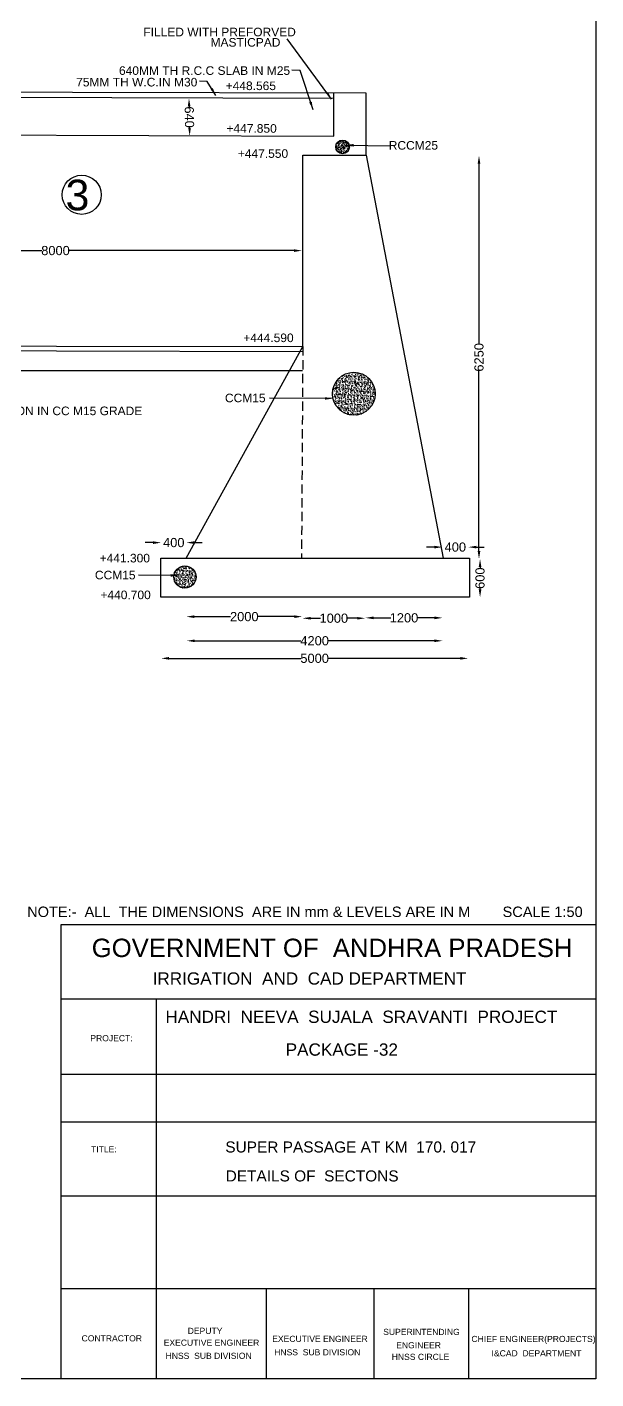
# Model space of a CAD drawing. Header units: millimetres. Extents: x 342 to 57374, y 1463 to 41796.
# Drawn here: x 48089 to 57374, y 1463 to 23505 of the extents above; entities that cross this region are included whole.
import ezdxf

# ---------------------------------------------------------------- set-up
doc = ezdxf.new("R2010")
doc.units = ezdxf.units.MM
doc.header["$MEASUREMENT"] = 0
doc.linetypes.add('DASHED', pattern=[0.75, 0.5, -0.25])
for name, color, linetype in [('DIM', 7, 'Continuous'), ('DWG', 7, 'Continuous'), ('TEXT', 7, 'Continuous'), ('TXT', 7, 'Continuous')]:
    doc.layers.add(name, color=color, linetype=linetype)
doc.styles.get("Standard").update_dxf_attribs({"font": 'arial.ttf'})
doc.dimstyles.new('Civil', dxfattribs={"dimtxt": 150, "dimasz": 130, "dimexe": 0.1, "dimexo": 0.0625, "dimgap": 0.09, "dimtad": 0, "dimdec": 0, "dimzin": 12, "dimdsep": 46, "dimtxsty": 'Standard', "dimcen": 0.1, "dimse1": 1, "dimse2": 1, "dimadec": 0, "dimazin": 2, "dimtfac": 1, "dimtdec": 0, "dimtofl": 0, "dimtmove": 0, "dimatfit": 3, "dimfxl": 1, "dimfrac": 1, "dimtolj": 1, "dimtzin": 0, "dimarcsym": 0})

# ---------------------------------------------------------------- blocks, each defined once
blk = doc.blocks.new('*D112')
at = {"layer": 'Defpoints', "color": 0, "ltscale": 300, "transparency": 16777216}
for p in [(50277, 13232), (55289, 13232), (55289, 13212)]:
    blk.add_point(p, dxfattribs=at)
at = {"layer": 'DIM', "color": 0, "lineweight": -2, "ltscale": 300, "transparency": 16777216}
for p, q in [((50407, 13212), (52559, 13212)), ((55159, 13212), (53007, 13212))]:
    blk.add_line(p, q, dxfattribs=at)
at = {"layer": 'DIM', "color": 0, "ltscale": 300, "transparency": 16777216}
for points in [[(50407, 13234), (50407, 13190), (50277, 13212)], [(55159, 13234), (55159, 13190), (55289, 13212)]]:
    blk.add_solid(points, dxfattribs=at)
at = {"layer": 'DIM', "color": 0, "ltscale": 300, "transparency": 16777216, "insert": (52783, 13212), "char_height": 150, "attachment_point": 5}
blk.add_mtext('\\A1;5000', dxfattribs=at)
blk = doc.blocks.new('*D113')
at = {"layer": 'Defpoints', "color": 0, "ltscale": 300, "transparency": 16777216}
for p in [(50697, 13526), (54868, 13526), (54868, 13498)]:
    blk.add_point(p, dxfattribs=at)
at = {"layer": 'DIM', "color": 0, "lineweight": -2, "ltscale": 300, "transparency": 16777216}
for p, q in [((50827, 13498), (52556, 13498)), ((54738, 13498), (53010, 13498))]:
    blk.add_line(p, q, dxfattribs=at)
at = {"layer": 'DIM', "color": 0, "ltscale": 300, "transparency": 16777216}
for points in [[(50827, 13520), (50827, 13477), (50697, 13498)], [(54738, 13520), (54738, 13477), (54868, 13498)]]:
    blk.add_solid(points, dxfattribs=at)
at = {"layer": 'DIM', "color": 0, "ltscale": 300, "transparency": 16777216, "insert": (52783, 13498), "char_height": 150, "attachment_point": 5}
blk.add_mtext('\\A1;4200', dxfattribs=at)
blk = doc.blocks.new('*D114')
at = {"layer": 'Defpoints', "color": 0, "ltscale": 300, "transparency": 16777216}
for p in [(52580, 13892), (50690, 13866), (52580, 13866)]:
    blk.add_point(p, dxfattribs=at)
at = {"layer": 'DIM', "color": 0, "lineweight": -2, "ltscale": 300, "transparency": 16777216}
for p, q in [((50820, 13892), (51410, 13892)), ((52450, 13892), (51860, 13892))]:
    blk.add_line(p, q, dxfattribs=at)
at = {"layer": 'DIM', "color": 0, "ltscale": 300, "transparency": 16777216}
for points in [[(50820, 13914), (50820, 13870), (50690, 13892)], [(52450, 13914), (52450, 13870), (52580, 13892)]]:
    blk.add_solid(points, dxfattribs=at)
at = {"layer": 'DIM', "color": 0, "ltscale": 300, "transparency": 16777216, "insert": (51635, 13892), "char_height": 150, "attachment_point": 5}
blk.add_mtext('\\A1;2000', dxfattribs=at)
blk = doc.blocks.new('*D115')
at = {"layer": 'Defpoints', "color": 0, "ltscale": 300, "transparency": 16777216}
for p in [(52586, 13899), (53607, 13899), (53607, 13866)]:
    blk.add_point(p, dxfattribs=at)
at = {"layer": 'DIM', "color": 0, "lineweight": -2, "ltscale": 300, "transparency": 16777216}
for p, q in [((52716, 13866), (52880, 13866)), ((53477, 13866), (53313, 13866))]:
    blk.add_line(p, q, dxfattribs=at)
at = {"layer": 'DIM', "color": 0, "ltscale": 300, "transparency": 16777216}
for points in [[(52716, 13887), (52716, 13844), (52586, 13866)], [(53477, 13887), (53477, 13844), (53607, 13866)]]:
    blk.add_solid(points, dxfattribs=at)
at = {"layer": 'DIM', "color": 0, "ltscale": 300, "transparency": 16777216, "insert": (53096, 13866), "char_height": 150, "attachment_point": 5}
blk.add_mtext('\\A1;1000', dxfattribs=at)
blk = doc.blocks.new('*D116')
at = {"layer": 'Defpoints', "color": 0, "ltscale": 300, "transparency": 16777216}
for p in [(53614, 13872), (54868, 13872), (54868, 13872)]:
    blk.add_point(p, dxfattribs=at)
at = {"layer": 'DIM', "color": 0, "lineweight": -2, "ltscale": 300, "transparency": 16777216}
for p, q in [((53744, 13872), (54024, 13872)), ((54738, 13872), (54458, 13872))]:
    blk.add_line(p, q, dxfattribs=at)
at = {"layer": 'DIM', "color": 0, "ltscale": 300, "transparency": 16777216}
for points in [[(53744, 13894), (53744, 13850), (53614, 13872)], [(54738, 13894), (54738, 13850), (54868, 13872)]]:
    blk.add_solid(points, dxfattribs=at)
at = {"layer": 'DIM', "color": 0, "ltscale": 300, "transparency": 16777216, "insert": (54241, 13872), "char_height": 150, "attachment_point": 5}
blk.add_mtext('\\A1;1200', dxfattribs=at)
blk = doc.blocks.new('*D117')
at = {"layer": 'Defpoints', "color": 0, "ltscale": 300, "transparency": 16777216}
for p in [(50277, 15032), (50690, 15099), (50690, 15032)]:
    blk.add_point(p, dxfattribs=at)
at = {"layer": 'DIM', "color": 0, "lineweight": -2, "ltscale": 300, "transparency": 16777216}
for p, q in [((50147, 15099), (50017, 15099)), ((50820, 15099), (50950, 15099))]:
    blk.add_line(p, q, dxfattribs=at)
at = {"layer": 'DIM', "color": 0, "ltscale": 300, "transparency": 16777216}
for points in [[(50147, 15121), (50147, 15077), (50277, 15099)], [(50820, 15121), (50820, 15077), (50690, 15099)]]:
    blk.add_solid(points, dxfattribs=at)
at = {"layer": 'DIM', "color": 0, "ltscale": 300, "transparency": 16777216, "insert": (50484, 15099), "char_height": 150, "attachment_point": 5}
blk.add_mtext('\\A1;400', dxfattribs=at)
blk = doc.blocks.new('*D118')
at = {"layer": 'Defpoints', "color": 0, "ltscale": 300, "transparency": 16777216}
for p in [(54868, 15099), (55289, 15099), (55289, 15026)]:
    blk.add_point(p, dxfattribs=at)
at = {"layer": 'DIM', "color": 0, "lineweight": -2, "ltscale": 300, "transparency": 16777216}
for p, q in [((54738, 15026), (54608, 15026)), ((55419, 15026), (55549, 15026))]:
    blk.add_line(p, q, dxfattribs=at)
at = {"layer": 'DIM', "color": 0, "ltscale": 300, "transparency": 16777216}
for points in [[(54738, 15047), (54738, 15004), (54868, 15026)], [(55419, 15047), (55419, 15004), (55289, 15026)]]:
    blk.add_solid(points, dxfattribs=at)
at = {"layer": 'DIM', "color": 0, "ltscale": 300, "transparency": 16777216, "insert": (55079, 15026), "char_height": 150, "attachment_point": 5}
blk.add_mtext('\\A1;400', dxfattribs=at)
blk = doc.blocks.new('*D119')
at = {"layer": 'Defpoints', "color": 0, "ltscale": 300, "transparency": 16777216}
for p in [(55476, 14832), (55482, 14832), (55476, 14206)]:
    blk.add_point(p, dxfattribs=at)
at = {"layer": 'DIM', "color": 0, "lineweight": -2, "ltscale": 300, "transparency": 16777216}
for p, q in [((55482, 14702), (55482, 14685)), ((55482, 14336), (55482, 14353))]:
    blk.add_line(p, q, dxfattribs=at)
at = {"layer": 'DIM', "color": 0, "ltscale": 300, "transparency": 16777216}
for points in [[(55461, 14702), (55504, 14702), (55482, 14832)], [(55461, 14336), (55504, 14336), (55482, 14206)]]:
    blk.add_solid(points, dxfattribs=at)
at = {"layer": 'DIM', "color": 0, "ltscale": 300, "transparency": 16777216, "insert": (55482, 14519), "char_height": 150, "attachment_point": 5, "rotation": 90}
blk.add_mtext('\\A1;600', dxfattribs=at)
blk = doc.blocks.new('*D120')
at = {"layer": 'Defpoints', "color": 0, "ltscale": 300, "transparency": 16777216}
for p in [(55465, 21408), (55482, 21408), (55482, 14832)]:
    blk.add_point(p, dxfattribs=at)
at = {"layer": 'DIM', "color": 0, "lineweight": -2, "ltscale": 300, "transparency": 16777216}
for p, q in [((55465, 21278), (55465, 18344)), ((55465, 14962), (55465, 17896))]:
    blk.add_line(p, q, dxfattribs=at)
at = {"layer": 'DIM', "color": 0, "ltscale": 300, "transparency": 16777216}
for points in [[(55443, 21278), (55487, 21278), (55465, 21408)], [(55443, 14962), (55487, 14962), (55465, 14832)]]:
    blk.add_solid(points, dxfattribs=at)
at = {"layer": 'DIM', "color": 0, "ltscale": 300, "transparency": 16777216, "insert": (55465, 18120), "char_height": 150, "attachment_point": 5, "rotation": 90}
blk.add_mtext('\\A1;6250', dxfattribs=at)
blk = doc.blocks.new('*D173')
at = {"layer": 'Defpoints', "color": 0, "ltscale": 300, "transparency": 16777216}
for p in [(50732, 22343), (50865, 22345), (50877, 21733)]:
    blk.add_point(p, dxfattribs=at)
at = {"layer": 'DIM', "color": 0, "lineweight": -2, "ltscale": 300, "transparency": 16777216}
for p, q in [((50735, 22213), (50735, 22202)), ((50742, 21860), (50742, 21871))]:
    blk.add_line(p, q, dxfattribs=at)
at = {"layer": 'DIM', "color": 0, "ltscale": 300, "transparency": 16777216}
for points in [[(50757, 22213), (50713, 22213), (50732, 22343)], [(50763, 21861), (50720, 21860), (50744, 21730)]]:
    blk.add_solid(points, dxfattribs=at)
at = {"layer": 'DIM', "color": 0, "ltscale": 300, "transparency": 16777216, "insert": (50738, 22037), "char_height": 150, "attachment_point": 5, "rotation": 271.1167}
blk.add_mtext('\\A1;640', dxfattribs=at)
blk = doc.blocks.new('*D176')
at = {"layer": 'Defpoints', "color": 0, "ltscale": 300, "transparency": 16777216}
for p in [(44530, 19951), (52578, 19951), (52578, 19860)]:
    blk.add_point(p, dxfattribs=at)
at = {"layer": 'TEXT', "color": 0, "lineweight": -2, "ltscale": 300, "transparency": 16777216}
for p, q in [((44660, 19860), (48330, 19860)), ((52448, 19860), (48778, 19860))]:
    blk.add_line(p, q, dxfattribs=at)
at = {"layer": 'TEXT', "color": 0, "ltscale": 300, "transparency": 16777216}
for points in [[(44660, 19882), (44660, 19839), (44530, 19860)], [(52448, 19882), (52448, 19839), (52578, 19860)]]:
    blk.add_solid(points, dxfattribs=at)
at = {"layer": 'TEXT', "color": 0, "ltscale": 300, "transparency": 16777216, "insert": (48554, 19860), "char_height": 150, "attachment_point": 5}
blk.add_mtext('\\A1;8000', dxfattribs=at)

msp = doc.modelspace()

# ---------------------------------------------------------------- hatches: boundary and pattern name
at = {"layer": 'DWG'}
h = msp.add_hatch(dxfattribs=at)
h.set_pattern_fill('AR-CONC', color=256, scale=10)
h.set_pattern_definition([(50, (0, 0), (71.72602, -6.275213), [7.5, -82.5]), (355, (0, 0), (-13.87513, 75.21921), [6, -66]), (100.45144, (5.98, -0.52), (57.850885, 68.944), [6.37402, -70.11421]), (46.1842, (0, 20), (106.72413, -16.55193), [11.25, -123.75]), (96.63564, (8.89, 18.62), (93.4662, 97.41186), [9.56103, -105.17138]), (351.18416, (0, 20), (93.4662, 97.41186), [9, -99]), (21, (10, 15), (59.690705, -40.26189), [7.5, -82.5]), (326, (10, 15), (24.33153, 72.515), [6, -66]), (71.45144, (14.974, 11.645), (84.02224, 32.253115), [6.37402, -70.11421]), (37.5, (0, 0), (1.215986, 33.289385), [0, -65.2, 0, -67, 0, -66.25]), (7.5, (0, 0), (26.306954, 39.441171), [0, -38.2, 0, -63.7, 0, -25.25]), (327.5, (-22.3, 0), (53.382244, -2.255487), [0, -25, 0, -78, 0, -103.5]), (317.5, (-32.3, 0), (58.318617, 10.0105), [0, -32.5, 0, -51.8, 0, -73.5])])
h.paths.add_polyline_path([(53349.5, 21550.5, 1), (53126.5, 21550.5, 1)])
h = msp.add_hatch(dxfattribs=at)
h.set_pattern_fill('AR-CONC', color=256, scale=10)
h.set_pattern_definition([(50, (49277.74, -1375.195), (71.72602, -6.27521), [7.5, -82.5]), (355, (49277.74, -1375.195), (-13.87513, 75.2192), [6, -66]), (100.45144, (49283.72, -1375.72), (57.85088, 68.944), [6.37402, -70.1142]), (46.1842, (49277.74, -1355.195), (106.72413, -16.55193), [11.25, -123.75]), (96.63564, (49286.63, -1356.57), (93.4662, 97.41186), [9.56103, -105.1714]), (351.18416, (49277.74, -1355.2), (93.4662, 97.41186), [9, -99]), (21, (49287.74, -1360.195), (59.6907, -40.26189), [7.5, -82.5]), (326, (49287.74, -1360.195), (24.33153, 72.515), [6, -66]), (71.45144, (49292.714, -1363.55), (84.02224, 32.25312), [6.37402, -70.1142]), (37.5, (49277.74, -1375.195), (1.215986, 33.289385), [0, -65.2, 0, -67, 0, -66.25]), (7.5, (49277.74, -1375.195), (26.306954, 39.44117), [0, -38.2, 0, -63.7, 0, -25.25]), (327.5, (49255.44, -1375.195), (53.382244, -2.255487), [0, -25, 0, -78, 0, -103.5]), (317.5, (49245.44, -1375.195), (58.31862, 10.0105), [0, -32.5, 0, -51.8, 0, -73.5])])
h.paths.add_polyline_path([(53073.1, 17526.8, 1), (53772.3, 17526.8, 1)])
h = msp.add_hatch(dxfattribs=at)
h.set_pattern_fill('AR-CONC', color=256, scale=10)
h.set_pattern_definition([(50, (47669.286, -2269.02), (71.72602, -6.27521), [7.5, -82.5]), (355, (47669.286, -2269.02), (-13.87513, 75.2192), [6, -66]), (100.45144, (47675.26, -2269.54), (57.85088, 68.944), [6.37402, -70.1142]), (46.1842, (47669.29, -2249.02), (106.72413, -16.55193), [11.25, -123.75]), (96.63564, (47678.18, -2250.4), (93.4662, 97.41186), [9.561, -105.1714]), (351.1842, (47669.29, -2249.02), (93.4662, 97.41186), [9, -99]), (21, (47679.286, -2254.02), (59.6907, -40.26189), [7.5, -82.5]), (326, (47679.286, -2254.02), (24.33153, 72.515), [6, -66]), (71.45144, (47684.26, -2257.375), (84.02224, 32.25312), [6.37402, -70.1142]), (37.5, (47669.286, -2269.02), (1.215986, 33.289385), [0, -65.2, 0, -67, 0, -66.25]), (7.5, (47669.286, -2269.02), (26.306954, 39.44117), [0, -38.2, 0, -63.7, 0, -25.25]), (327.5, (47646.986, -2269.02), (53.382244, -2.255487), [0, -25, 0, -78, 0, -103.5]), (317.5, (47636.986, -2269.02), (58.31862, 10.0105), [0, -32.5, 0, -51.8, 0, -73.5])])
h.paths.add_polyline_path([(50484.2, 14538.7, 1), (50846.9, 14538.7, 1)])

# ---------------------------------------------------------------- linework, layer by layer
at = {"ltscale": 300}
msp.add_lwpolyline([(57374.2, 1462.8), (341.5, 1462.8), (341.5, 41795.5), (57374.2, 41795.5)], close=True, dxfattribs=at)
at = {"layer": 'DWG'}
for points in [[(53621.5, 21414.3), (53621.5, 22426.3), (44032.2, 22450.9), (44032.2, 21760.8), (53098.5, 21723.6), (53098.5, 22426.3)], [(53098.5, 22338.8), (44032.2, 22366)], [(50685.4, 14846.4), (52589.8, 18298.6), (52589.8, 21414.3), (53621.5, 21414.3), (54879.8, 14846.4)], [(44545.9, 18306.2), (52589.8, 18298.6)], [(52589.2, 18208.2), (44545.9, 18230.2)], [(44560.3, 17906.5), (52587.4, 17906.3)]]:
    msp.add_lwpolyline(points, dxfattribs=at)
at = {"layer": 'DWG', "linetype": 'DASHED', "ltscale": 300}
msp.add_lwpolyline([(52589.8, 18298.6), (52568.8, 14846.4)], dxfattribs=at)
at = {"layer": 'DWG'}
msp.add_lwpolyline([(50272.7, 14846.4), (55308, 14846.4), (55308, 14210.3), (50272.7, 14210.3)], close=True, dxfattribs=at)
for centre, radius in [((53238, 21550.5), 111.5), ((53422.7, 17526.8), 349.6), ((50665.5, 14538.7), 181.4)]:
    msp.add_circle(centre, radius, dxfattribs=at)
at = {"layer": 'TXT', "color": 0}
for p, q in [((48647.6, 7658.1), (57374.2, 7658.1)), ((50203.3, 1462.8), (50203.3, 7658.1)), ((48647.6, 6433.4), (57374.2, 6433.4)), ((48647.6, 5653.2), (57374.2, 5653.2)), ((48647.6, 4448.2), (48647.6, 4448.2)), ((48647.6, 4448.2), (57374.2, 4448.2)), ((48647.6, 2935.7), (57374.2, 2935.7)), ((51994.7, 1462.8), (51994.7, 2935.7)), ((53747.2, 2935.7), (53747.2, 1462.8)), ((55301.8, 1462.8), (55301.8, 2935.7))]:
    msp.add_line(p, q, dxfattribs=at)
msp.add_lwpolyline([(48647.6, 8870.7), (57374.2, 8870.7), (57374.2, 1462.8), (48647.6, 1462.8)], close=True, dxfattribs=at)
msp.add_circle((48981.4, 20770), 319, dxfattribs=at)

# ---------------------------------------------------------------- texts
at = {"layer": 'TEXT'}
for s, height, p in [('FILLED WITH PREFORVED', 140, (49988, 23354.2)), ('MASTICPAD', 140, (51083.9, 23185.8)), ('640MM TH R.C.C SLAB IN M25', 140, (49590, 22725.3)), ('75MM TH W.C.IN M30', 140, (48891.2, 22536.8)), ('+448.565', 140, (51331.1, 22477.4)), ('+447.850', 140, (51343.9, 21782.1)), ('RCCM25', 140, (53992.8, 21506.3)), ('+447.550', 140, (51529.3, 21372.6)), ('3', 500, (48718.2, 20516.6)), ('+444.590', 140, (51619.2, 18368.4)), ('CCM15', 140, (51318.9, 17387.7)), ('300THICK APPRON IN CC M15 GRADE', 140, (46405.5, 17177.2)), ('+441.300', 140, (49274.7, 14776.4)), ('CCM15', 140, (49197.3, 14500)), ('+440.700', 140, (49287.4, 14177))]:
    msp.add_text(s, height=height, dxfattribs=at).set_placement(p)
at = {"layer": 'TXT', "color": 0}
for s, height, p in [('NOTE:-  ALL  THE DIMENSIONS  ARE IN mm & LEVELS ARE IN M        SCALE 1:50', 170, (48091.7, 8994.8)), ('GOVERNMENT OF  ANDHRA PRADESH', 300, (49145.2, 8341.7)), ('IRRIGATION  AND  CAD DEPARTMENT', 200, (50139.5, 7892.4)), ('HANDRI  NEEVA  SUJALA  SRAVANTI  PROJECT', 200, (50348, 7268)), ('PROJECT:', 100, (49122.4, 6969.3)), ('PACKAGE -32', 200, (52310.5, 6733.5)), ('SUPER PASSAGE AT KM  170. 017', 180, (51325.5, 5155.1)), ('TITLE:', 100, (49134.1, 5158.3)), ('DETAILS OF  SECTONS', 180, (51331.1, 4683)), ('DEPUTY', 100, (50711.7, 2197.4)), ('SUPERINTENDING', 100, (53901.9, 2180.2)), ('CONTRACTOR', 100, (48979.6, 2075.3)), ('EXECUTIVE ENGINEER', 100, (50319.7, 2004.8)), ('EXECUTIVE ENGINEER', 100, (52090.1, 2066.5)), ('ENGINEER', 100, (54114.3, 1962.7)), ('CHIEF ENGINEER(PROJECTS)', 100, (55341.8, 2065.2)), ('HNSS  SUB DIVISION', 100, (50350.3, 1790.4)), ('HNSS  SUB DIVISION', 100, (52123.2, 1848.2)), ('HNSS CIRCLE', 100, (54041.1, 1773.1)), ('I&CAD  DEPARTMENT', 100, (55670.2, 1831.3))]:
    msp.add_text(s, height=height, dxfattribs=at).set_placement(p)

# ---------------------------------------------------------------- dimensions: what is measured, and where the dimension line sits
at = {"layer": 'DIM', "ltscale": 300}
for p1, p2, distance, text, picture, middle in [((50876.5, 21732.7), (50864.6, 22345.5), 132.2, '640', '*D173', (50738.3, 22036.5)), ((55482.5, 14832.5), (55482.5, 21408), 17.5, '6250', '*D120', (55465, 18120.3)), ((50277, 15032.5), (50690.5, 15032.5), 66.5, '400', '*D117', (50483.8, 15099)), ((54868.5, 15099), (55289, 15099), -73.5, '400', '*D118', (55078.8, 15025.5)), ((55475.5, 14205.5), (55475.5, 14832.5), -7, '600', '*D119', (55482.5, 14519)), ((50690.5, 13865.5), (52579.5, 13865.5), 26.5, '2000', '*D114', (51635, 13892)), ((52586, 13899), (53607, 13899), -33.5, '1000', '*D115', (53096.5, 13865.5)), ((53613.5, 13872), (54868.5, 13872), 0, '1200', '*D116', (54241, 13872)), ((50697, 13525.5), (54868.5, 13525.5), -27, '4200', '*D113', (52782.8, 13498.5)), ((50277, 13232), (55289, 13232), -20, '5000', '*D112', (52783, 13212))]:
    dim = msp.add_aligned_dim(p1=p1, p2=p2, distance=distance, text=text, dimstyle='Civil', dxfattribs=at)
    dim.commit()
    dim.dimension.update_dxf_attribs({"geometry": picture, "text_midpoint": middle})
at = {"layer": 'TEXT', "ltscale": 300}
dim = msp.add_aligned_dim(p1=(44530.5, 19951), p2=(52577.5, 19951), distance=-90.5, text='8000', dimstyle='Civil', dxfattribs=at)
dim.commit()
dim.dimension.update_dxf_attribs({"geometry": '*D176', "text_midpoint": (48554, 19860.5)})

# ---------------------------------------------------------------- leaders
for points in [[(53060, 22330), (52336, 23312)], [(52756.5, 22158), (52546.5, 22795), (52412, 22802)], [(51170.5, 22388.5), (51029, 22619.5), (50901.5, 22623)], [(53287.5, 21579.5), (54013, 21567.5)], [(53080, 17449), (52045, 17457)], [(50565, 14563.5), (49910, 14567.5)]]:
    msp.add_leader(points, dimstyle='Civil', override={"dimgap": 0.09, "dimtad": 0}, dxfattribs=at)

doc.saveas('drawing.dxf')
